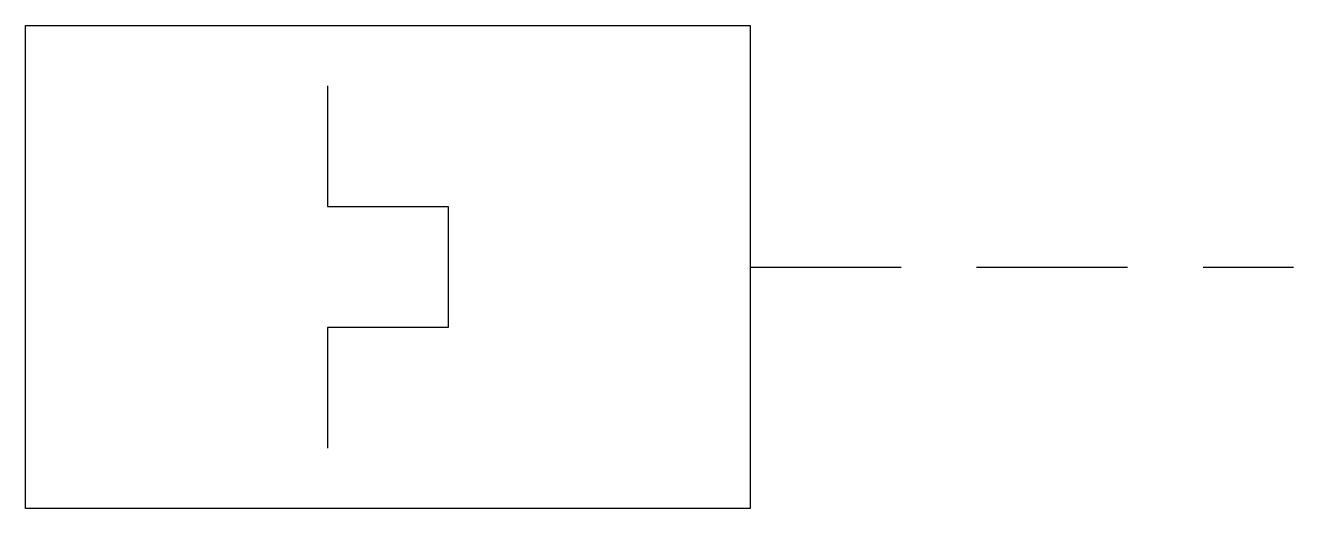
# Model space of a CAD drawing. Extents: x -10.5 to 0, y -2 to 2.
import ezdxf

# ---------------------------------------------------------------- set-up
doc = ezdxf.new("R2010")
doc.units = 0
doc.header["$LTSCALE"] = 10
doc.header["$MEASUREMENT"] = 0
doc.linetypes.add('DASHEDX2', pattern=[1.5, 1, -0.5])
doc.layers.get('0').update_dxf_attribs({"linetype": 'CONTINUOUS'})

msp = doc.modelspace()

# ---------------------------------------------------------------- linework, layer by layer
msp.add_lwpolyline([(-10.5, -2), (-10.5, 2), (-4.5, 2), (-4.5, -2)], close=True)
msp.add_lwpolyline([(-8, 1.5), (-8, 0.5), (-7, 0.5), (-7, -0.5), (-8, -0.5), (-8, -1.5)])
at = {"linetype": 'DASHEDX2', "ltscale": 0.125}
msp.add_lwpolyline([(-4.5, 0), (0, 0)], dxfattribs=at)

doc.saveas('drawing.dxf')
